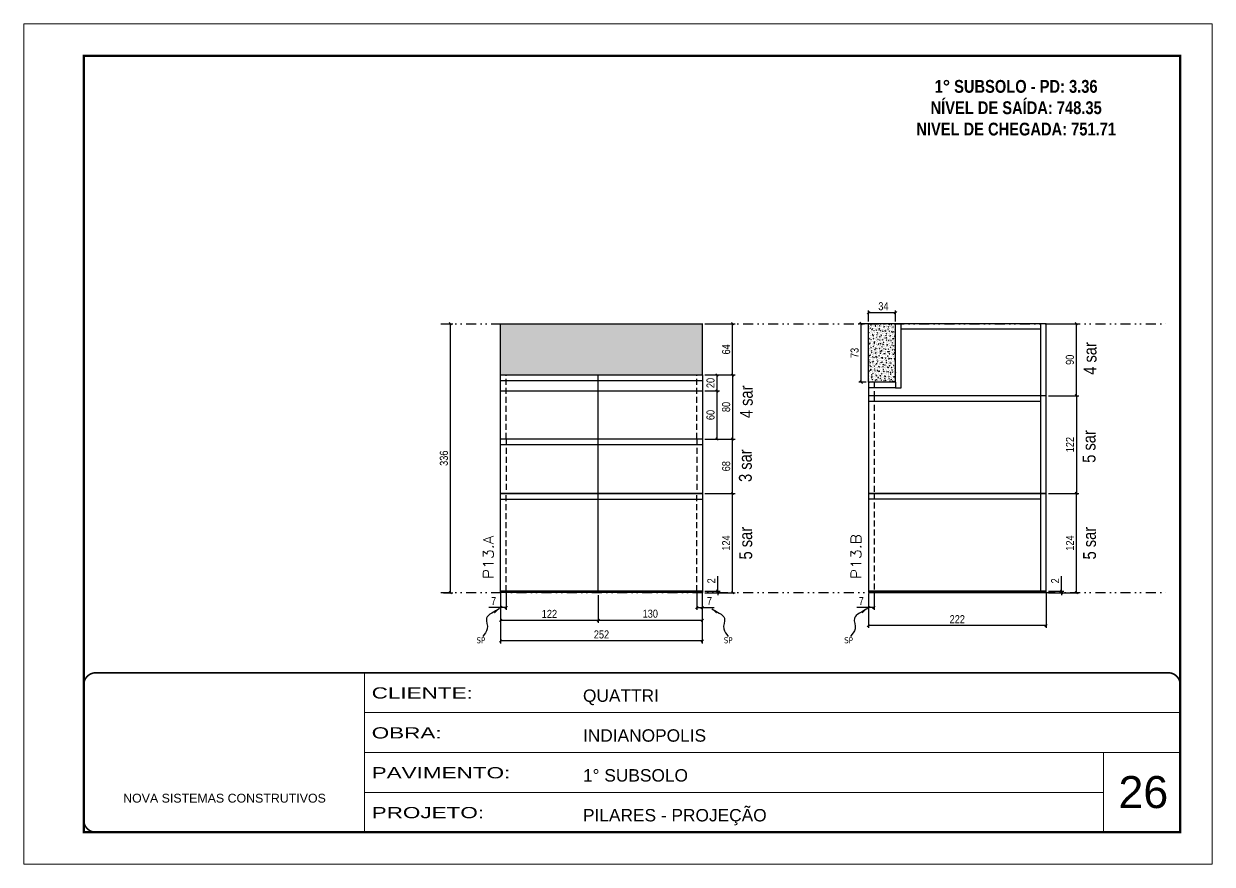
# Model space of a CAD drawing. Header units: millimetres. Extents: x 1945 to 8225, y 304 to 15137.
# Drawn here: x 3543 to 5028, y 7196 to 8246 of the extents above; entities that cross this region are included whole.
import ezdxf

# ---------------------------------------------------------------- set-up
doc = ezdxf.new("R2010")
doc.units = ezdxf.units.MM
for name, pattern in [('CONTINUO', [0]), ('DASHED', [0.75, 0.5, -0.25]), ('DIVIDE2', [0.625, 0.25, -0.125, 0, -0.125, 0, -0.125]), ('HIDDEN', [0.375, 0.25, -0.125])]:
    doc.linetypes.add(name, pattern=pattern)
for name, color, linetype, lineweight in [('CARIMBO', 255, 'Continuous', 9), ('Folhas', 255, 'Continuous', 9), ('SARRAFO DE PRESSAO', 251, 'DASHED', 9), ('Texto Seção', 7, 'Continuous', 15)]:
    doc.layers.add(name, color=color, linetype=linetype, lineweight=lineweight)
for name, color, linetype in [('COTA', 241, 'Continuous'), ('NOMENCLATURA', 7, 'Continuous'), ('Nível', 160, 'Continuous'), ('Painéis', 200, 'Continuous'), ('SARR_2.2x7', 40, 'Continuous'), ('texto', 7, 'Continuous')]:
    doc.layers.add(name, color=color, linetype=linetype)
doc.styles.add('ARIAL', font='arial.ttf')
doc.styles.add('ARIAL_NARROW', font='ARIALN.TTF', dxfattribs={"height": 0.2})
doc.styles.add('COTA TECNICA', font='techl___.ttf', dxfattribs={"height": 10})
doc.styles.add('COTA TECNICA-50', font='techl___.ttf', dxfattribs={"height": 10})
doc.styles.add('REGUA-120', font='ROMANS.shx', dxfattribs={"height": 15})
doc.styles.add('ROMANC', font='techb___.ttf', dxfattribs={"height": 2.5})
doc.styles.get("Standard").update_dxf_attribs({"font": 'arial.ttf'})
doc.styles.add('Tecnologia', font='')
doc.styles.get('Tecnologia').set_extended_font_data('Forgotten Futurist')
doc.dimstyles.new('COTA PAINEL-50', dxfattribs={"dimtxt": 10, "dimasz": 3, "dimexe": 3, "dimexo": 3, "dimgap": 3, "dimtad": 1, "dimdec": 1, "dimzin": 12, "dimdsep": 46, "dimtxsty": 'COTA TECNICA-50', "dimblk1": 'OBLIQUE', "dimblk2": 'OBLIQUE', "dimsah": 1, "dimcen": 0.9, "dimclrd": 4, "dimclre": 4, "dimclrt": 240, "dimadec": 1, "dimazin": 3, "dimtfac": 1, "dimtdec": 1, "dimtmove": 0, "dimatfit": 3, "dimfxl": 1, "dimtolj": 1, "dimtzin": 12, "dimarcsym": 0})
doc.dimstyles.new('PAINEL', dxfattribs={"dimtxt": 10, "dimasz": 3, "dimexe": 3, "dimexo": 3, "dimgap": 3, "dimtad": 1, "dimdec": 1, "dimzin": 12, "dimdsep": 46, "dimtxsty": 'COTA TECNICA', "dimblk1": 'OBLIQUE', "dimblk2": 'OBLIQUE', "dimsah": 1, "dimcen": 0.9, "dimclrd": 4, "dimclre": 4, "dimclrt": 240, "dimadec": 1, "dimazin": 3, "dimtfac": 1, "dimtdec": 1, "dimtmove": 0, "dimatfit": 3, "dimfxl": 1, "dimtolj": 1, "dimtzin": 12, "dimarcsym": 0})
doc.dimstyles.get("Standard").update_dxf_attribs({"dimtxt": 0.18, "dimasz": 0.18, "dimexe": 0.18, "dimexo": 0.0625, "dimgap": 0.09, "dimtad": 0, "dimtih": 1, "dimtoh": 1, "dimdec": 4, "dimzin": 0, "dimdsep": 46, "dimtxsty": 'Standard', "dimcen": 0.09, "dimadec": 0, "dimazin": 0, "dimtfac": 1, "dimtdec": 4, "dimtofl": 0, "dimtmove": 0, "dimatfit": 3, "dimfxl": 1, "dimtolj": 1, "dimtzin": 0, "dimarcsym": 0})

# ---------------------------------------------------------------- blocks, each defined once
blk = doc.blocks.new('9999999999')
at = {"color": 30, "linetype": 'CONTINUO'}
for p, q in [((98564.6, 34230.2), (98564.6, 34429.4)), ((98564.6, 34379.6), (99584, 34379.6)), ((98564.6, 34329.8), (99488, 34329.8)), ((99584, 34329.8), (99488, 34329.8)), ((99488, 34329.8), (99488, 34230.2)), ((98564.6, 34280), (99488, 34280))]:
    blk.add_line(p, q, dxfattribs=at)
at = {"color": 30, "linetype": 'CONTINUO', "const_width": 2}
blk.add_lwpolyline([(99584, 34230.2), (99584, 34414.4, 0.414214), (99569, 34429.4), (98229, 34429.4, 0.414214), (98214, 34414.4), (98214, 34245.2, 0.414214), (98229, 34230.2), (99584, 34230.2)], format="xyb", dxfattribs=at)
at = {"layer": 'Folhas'}
blk.add_lwpolyline([(98139, 34190.2), (99624, 34190.2), (99624, 35240.2), (98139, 35240.2)], close=True, dxfattribs=at)
at = {"layer": 'Folhas', "color": 30, "const_width": 3}
blk.add_lwpolyline([(98214, 34230.2), (99584, 34230.2), (99584, 35200.2), (98214, 35200.2)], close=True, dxfattribs=at)
at = {"color": 7, "linetype": 'Continuous', "ltscale": 5, "style": 'ARIAL'}
for s, height, p in [('QUATTRI', 15.48, (98837.7, 34393.1)), ('INDIANOPOLIS', 15.483, (98837.7, 34343.3)), ('1° SUBSOLO', 15.48, (98837.7, 34293.5)), ('NOVA SISTEMAS CONSTRUTIVOS', 11.059, (98263.2, 34267.2)), ('PILARES - PROJEÇÃO', 15.483, (98837.7, 34243.7))]:
    blk.add_text(s, height=height, dxfattribs=at).set_placement(p)
at = {"layer": 'Folhas', "color": 7, "style": 'Tecnologia', "width": 1.5}
for s, p in [('CLIENTE:', (98573.7, 34397.2)), ('OBRA:', (98573.7, 34347.3)), ('PAVIMENTO:', (98573.7, 34297.5)), ('PROJETO:', (98573.7, 34247.7))]:
    blk.add_text(s, height=14, dxfattribs=at).set_placement(p)
blk = doc.blocks.new('_Oblique')
at = {"color": 0, "linetype": 'ByBlock', "lineweight": -2}
blk.add_line((-0.5, -0.5), (0.5, 0.5), dxfattribs=at)
blk = doc.blocks.new('*D1049')
at = {"layer": 'COTA', "color": 4, "lineweight": -2, "transparency": 16777216}
for p, q in [((4139.2, 7533.9), (4139.2, 7471.6)), ((4391.2, 7533.9), (4391.2, 7471.6)), ((4391.2, 7474.6), (4139.2, 7474.6))]:
    blk.add_line(p, q, dxfattribs=at)
at = {"layer": 'Defpoints', "color": 0, "transparency": 16777216}
for p in [(4139.2, 7536.9), (4391.2, 7536.9), (4139.2, 7474.6)]:
    blk.add_point(p, dxfattribs=at)
at = {"layer": 'COTA', "color": 4, "lineweight": -2, "transparency": 16777216, "xscale": 3, "yscale": 3, "zscale": 3, "rotation": 180}
blk.add_blockref('_Oblique', (4139.2, 7474.6), dxfattribs=at)
at = {"layer": 'COTA', "color": 4, "lineweight": -2, "transparency": 16777216, "xscale": 3, "yscale": 3, "zscale": 3}
blk.add_blockref('_Oblique', (4391.2, 7474.6), dxfattribs=at)
at = {"layer": 'COTA', "color": 240, "transparency": 16777216, "insert": (4265.2, 7482.7), "char_height": 10, "attachment_point": 5, "style": 'COTA TECNICA'}
blk.add_mtext('\\A1;252', dxfattribs=at)
blk = doc.blocks.new('*D1050')
at = {"layer": 'COTA', "color": 4, "lineweight": -2, "transparency": 16777216}
for p, q in [((4384.2, 7533.9), (4384.2, 7513.4)), ((4391.2, 7531.9), (4391.2, 7513.4)), ((4384.2, 7516.4), (4391.2, 7516.4)), ((4391.2, 7516.4), (4406, 7516.4))]:
    blk.add_line(p, q, dxfattribs=at)
at = {"layer": 'Defpoints', "color": 0, "transparency": 16777216}
for p in [(4384.2, 7536.9), (4391.2, 7534.9), (4391.2, 7516.4)]:
    blk.add_point(p, dxfattribs=at)
at = {"layer": 'COTA', "color": 4, "lineweight": -2, "transparency": 16777216, "xscale": 3, "yscale": 3, "zscale": 3, "rotation": 180}
blk.add_blockref('_Oblique', (4384.2, 7516.4), dxfattribs=at)
at = {"layer": 'COTA', "color": 4, "lineweight": -2, "transparency": 16777216, "xscale": 3, "yscale": 3, "zscale": 3}
blk.add_blockref('_Oblique', (4391.2, 7516.4), dxfattribs=at)
at = {"layer": 'COTA', "color": 240, "transparency": 16777216, "insert": (4400.1, 7524.5), "char_height": 10, "attachment_point": 5, "style": 'COTA TECNICA-50'}
blk.add_mtext('\\A1;7', dxfattribs=at)
blk = doc.blocks.new('*D1051')
at = {"layer": 'COTA', "color": 4, "lineweight": -2, "transparency": 16777216}
for p, q in [((4139.2, 7531.9), (4139.2, 7513.4)), ((4146.2, 7533.9), (4146.2, 7513.4)), ((4139.2, 7516.4), (4124.5, 7516.4)), ((4146.2, 7516.4), (4139.2, 7516.4))]:
    blk.add_line(p, q, dxfattribs=at)
at = {"layer": 'Defpoints', "color": 0, "transparency": 16777216}
for p in [(4139.2, 7534.9), (4146.2, 7536.9), (4139.2, 7516.4)]:
    blk.add_point(p, dxfattribs=at)
at = {"layer": 'COTA', "color": 4, "lineweight": -2, "transparency": 16777216, "xscale": 3, "yscale": 3, "zscale": 3, "rotation": 180}
blk.add_blockref('_Oblique', (4139.2, 7516.4), dxfattribs=at)
at = {"layer": 'COTA', "color": 4, "lineweight": -2, "transparency": 16777216, "xscale": 3, "yscale": 3, "zscale": 3}
blk.add_blockref('_Oblique', (4146.2, 7516.4), dxfattribs=at)
at = {"layer": 'COTA', "color": 240, "transparency": 16777216, "insert": (4130.4, 7524.5), "char_height": 10, "attachment_point": 5, "style": 'COTA TECNICA-50'}
blk.add_mtext('\\A1;7', dxfattribs=at)
blk = doc.blocks.new('*D1052')
at = {"layer": 'COTA', "color": 4, "lineweight": -2, "transparency": 16777216}
for p, q in [((4410.5, 7536.9), (4410.5, 7555.7)), ((4394.2, 7536.9), (4413.5, 7536.9)), ((4394.2, 7534.9), (4413.5, 7534.9)), ((4410.5, 7534.9), (4410.5, 7536.9)), ((4410.5, 7534.9), (4410.5, 7531.9))]:
    blk.add_line(p, q, dxfattribs=at)
at = {"layer": 'Defpoints', "color": 0, "transparency": 16777216}
for p in [(4391.2, 7536.9), (4391.2, 7534.9), (4410.5, 7534.9)]:
    blk.add_point(p, dxfattribs=at)
at = {"layer": 'COTA', "color": 4, "lineweight": -2, "transparency": 16777216, "xscale": 3, "yscale": 3, "zscale": 3}
for p, rotation in [((4410.5, 7536.9), 270), ((4410.5, 7534.9), 90)]:
    blk.add_blockref('_Oblique', p, dxfattribs=dict(at, rotation=rotation))
at = {"layer": 'COTA', "color": 240, "transparency": 16777216, "insert": (4402.5, 7549.7), "char_height": 10, "attachment_point": 5, "rotation": 90, "style": 'COTA TECNICA-50'}
blk.add_mtext('\\A1;2', dxfattribs=at)
blk = doc.blocks.new('*D1053')
at = {"layer": 'COTA', "color": 4, "lineweight": -2, "transparency": 16777216}
for p, q in [((4067.7, 7870.9), (4079.5, 7870.9)), ((4076.5, 7534.9), (4076.5, 7870.9)), ((4067.7, 7534.9), (4079.5, 7534.9))]:
    blk.add_line(p, q, dxfattribs=at)
at = {"layer": 'Defpoints', "color": 0, "transparency": 16777216}
for p in [(4064.7, 7870.9), (4076.5, 7870.9), (4064.7, 7534.9)]:
    blk.add_point(p, dxfattribs=at)
at = {"layer": 'COTA', "color": 4, "lineweight": -2, "transparency": 16777216, "xscale": 3, "yscale": 3, "zscale": 3}
for p, rotation in [((4076.5, 7870.9), 90), ((4076.5, 7534.9), 270)]:
    blk.add_blockref('_Oblique', p, dxfattribs=dict(at, rotation=rotation))
at = {"layer": 'COTA', "color": 240, "transparency": 16777216, "insert": (4068.3, 7702.9), "char_height": 10, "attachment_point": 5, "rotation": 90, "style": 'COTA TECNICA-50'}
blk.add_mtext('\\A1;336', dxfattribs=at)
blk = doc.blocks.new('*D1054')
at = {"layer": 'COTA', "color": 4, "lineweight": -2, "transparency": 16777216}
for p, q in [((4394.2, 7870.9), (4432.1, 7870.9)), ((4429.1, 7806.9), (4429.1, 7870.9)), ((4394.2, 7806.9), (4432.1, 7806.9))]:
    blk.add_line(p, q, dxfattribs=at)
at = {"layer": 'Defpoints', "color": 0, "transparency": 16777216}
for p in [(4391.2, 7870.9), (4429.1, 7870.9), (4391.2, 7806.9)]:
    blk.add_point(p, dxfattribs=at)
at = {"layer": 'COTA', "color": 4, "lineweight": -2, "transparency": 16777216, "xscale": 3, "yscale": 3, "zscale": 3}
for p, rotation in [((4429.1, 7870.9), 90), ((4429.1, 7806.9), 270)]:
    blk.add_blockref('_Oblique', p, dxfattribs=dict(at, rotation=rotation))
at = {"layer": 'COTA', "color": 240, "transparency": 16777216, "insert": (4421, 7838.9), "char_height": 10, "attachment_point": 5, "rotation": 90, "style": 'COTA TECNICA'}
blk.add_mtext('\\A1;64', dxfattribs=at)
blk = doc.blocks.new('*D1055')
at = {"layer": 'COTA', "color": 4, "lineweight": -2, "transparency": 16777216}
for p, q in [((4394.2, 7658.9), (4432.1, 7658.9)), ((4429.1, 7534.9), (4429.1, 7658.9)), ((4394.2, 7534.9), (4432.1, 7534.9))]:
    blk.add_line(p, q, dxfattribs=at)
at = {"layer": 'Defpoints', "color": 0, "transparency": 16777216}
for p in [(4391.2, 7658.9), (4429.1, 7658.9), (4391.2, 7534.9)]:
    blk.add_point(p, dxfattribs=at)
at = {"layer": 'COTA', "color": 4, "lineweight": -2, "transparency": 16777216, "xscale": 3, "yscale": 3, "zscale": 3}
for p, rotation in [((4429.1, 7658.9), 90), ((4429.1, 7534.9), 270)]:
    blk.add_blockref('_Oblique', p, dxfattribs=dict(at, rotation=rotation))
at = {"layer": 'COTA', "color": 240, "transparency": 16777216, "insert": (4421, 7596.9), "char_height": 10, "attachment_point": 5, "rotation": 90, "style": 'COTA TECNICA'}
blk.add_mtext('\\A1;124', dxfattribs=at)
blk = doc.blocks.new('*D1056')
at = {"layer": 'COTA', "color": 4, "lineweight": -2, "transparency": 16777216}
for p, q in [((4598.8, 7533.9), (4598.8, 7490.8)), ((4820.8, 7533.9), (4820.8, 7490.8)), ((4820.8, 7493.8), (4598.8, 7493.8))]:
    blk.add_line(p, q, dxfattribs=at)
at = {"layer": 'Defpoints', "color": 0, "transparency": 16777216}
for p in [(4598.8, 7536.9), (4820.8, 7536.9), (4598.8, 7493.8)]:
    blk.add_point(p, dxfattribs=at)
at = {"layer": 'COTA', "color": 4, "lineweight": -2, "transparency": 16777216, "xscale": 3, "yscale": 3, "zscale": 3, "rotation": 180}
blk.add_blockref('_Oblique', (4598.8, 7493.8), dxfattribs=at)
at = {"layer": 'COTA', "color": 4, "lineweight": -2, "transparency": 16777216, "xscale": 3, "yscale": 3, "zscale": 3}
blk.add_blockref('_Oblique', (4820.8, 7493.8), dxfattribs=at)
at = {"layer": 'COTA', "color": 240, "transparency": 16777216, "insert": (4709.8, 7501.8), "char_height": 10, "attachment_point": 5, "style": 'COTA TECNICA'}
blk.add_mtext('\\A1;222', dxfattribs=at)
blk = doc.blocks.new('*D1057')
at = {"layer": 'COTA', "color": 4, "lineweight": -2, "transparency": 16777216}
for p, q in [((4598.8, 7531.9), (4598.8, 7513.4)), ((4605.8, 7535.9), (4605.8, 7513.4)), ((4598.8, 7516.4), (4584.1, 7516.4)), ((4605.8, 7516.4), (4598.8, 7516.4))]:
    blk.add_line(p, q, dxfattribs=at)
at = {"layer": 'Defpoints', "color": 0, "transparency": 16777216}
for p in [(4598.8, 7534.9), (4605.8, 7538.9), (4598.8, 7516.4)]:
    blk.add_point(p, dxfattribs=at)
at = {"layer": 'COTA', "color": 4, "lineweight": -2, "transparency": 16777216, "xscale": 3, "yscale": 3, "zscale": 3, "rotation": 180}
blk.add_blockref('_Oblique', (4598.8, 7516.4), dxfattribs=at)
at = {"layer": 'COTA', "color": 4, "lineweight": -2, "transparency": 16777216, "xscale": 3, "yscale": 3, "zscale": 3}
blk.add_blockref('_Oblique', (4605.8, 7516.4), dxfattribs=at)
at = {"layer": 'COTA', "color": 240, "transparency": 16777216, "insert": (4589.9, 7524.5), "char_height": 10, "attachment_point": 5, "style": 'COTA TECNICA-50'}
blk.add_mtext('\\A1;7', dxfattribs=at)
blk = doc.blocks.new('*D1058')
at = {"layer": 'COTA', "color": 4, "lineweight": -2, "transparency": 16777216}
for p, q in [((4840.1, 7536.9), (4840.1, 7555.7)), ((4823.8, 7536.9), (4843.1, 7536.9)), ((4823.8, 7534.9), (4843.1, 7534.9)), ((4840.1, 7534.9), (4840.1, 7536.9)), ((4840.1, 7534.9), (4840.1, 7531.9))]:
    blk.add_line(p, q, dxfattribs=at)
at = {"layer": 'Defpoints', "color": 0, "transparency": 16777216}
for p in [(4820.8, 7536.9), (4820.8, 7534.9), (4840.1, 7534.9)]:
    blk.add_point(p, dxfattribs=at)
at = {"layer": 'COTA', "color": 4, "lineweight": -2, "transparency": 16777216, "xscale": 3, "yscale": 3, "zscale": 3}
for p, rotation in [((4840.1, 7536.9), 270), ((4840.1, 7534.9), 90)]:
    blk.add_blockref('_Oblique', p, dxfattribs=dict(at, rotation=rotation))
at = {"layer": 'COTA', "color": 240, "transparency": 16777216, "insert": (4832.1, 7549.7), "char_height": 10, "attachment_point": 5, "rotation": 90, "style": 'COTA TECNICA-50'}
blk.add_mtext('\\A1;2', dxfattribs=at)
blk = doc.blocks.new('*D1059')
at = {"layer": 'COTA', "color": 4, "lineweight": -2, "transparency": 16777216}
for p, q in [((4823.8, 7658.9), (4861.6, 7658.9)), ((4858.6, 7534.9), (4858.6, 7658.9)), ((4823.8, 7534.9), (4861.6, 7534.9))]:
    blk.add_line(p, q, dxfattribs=at)
at = {"layer": 'Defpoints', "color": 0, "transparency": 16777216}
for p in [(4820.8, 7658.9), (4858.6, 7658.9), (4820.8, 7534.9)]:
    blk.add_point(p, dxfattribs=at)
at = {"layer": 'COTA', "color": 4, "lineweight": -2, "transparency": 16777216, "xscale": 3, "yscale": 3, "zscale": 3}
for p, rotation in [((4858.6, 7658.9), 90), ((4858.6, 7534.9), 270)]:
    blk.add_blockref('_Oblique', p, dxfattribs=dict(at, rotation=rotation))
at = {"layer": 'COTA', "color": 240, "transparency": 16777216, "insert": (4850.6, 7596.9), "char_height": 10, "attachment_point": 5, "rotation": 90, "style": 'COTA TECNICA'}
blk.add_mtext('\\A1;124', dxfattribs=at)
blk = doc.blocks.new('*D1060')
at = {"layer": 'COTA', "color": 4, "lineweight": -2, "transparency": 16777216}
for p, q in [((4823.8, 7780.9), (4861.6, 7780.9)), ((4858.6, 7780.9), (4858.6, 7658.9)), ((4823.8, 7658.9), (4861.6, 7658.9))]:
    blk.add_line(p, q, dxfattribs=at)
at = {"layer": 'Defpoints', "color": 0, "transparency": 16777216}
for p in [(4820.8, 7780.9), (4820.8, 7658.9), (4858.6, 7658.9)]:
    blk.add_point(p, dxfattribs=at)
at = {"layer": 'COTA', "color": 4, "lineweight": -2, "transparency": 16777216, "xscale": 3, "yscale": 3, "zscale": 3}
for p, rotation in [((4858.6, 7780.9), 90), ((4858.6, 7658.9), 270)]:
    blk.add_blockref('_Oblique', p, dxfattribs=dict(at, rotation=rotation))
at = {"layer": 'COTA', "color": 240, "transparency": 16777216, "insert": (4850.6, 7719.9), "char_height": 10, "attachment_point": 5, "rotation": 90, "style": 'COTA TECNICA'}
blk.add_mtext('\\A1;122', dxfattribs=at)
blk = doc.blocks.new('*D1625')
at = {"layer": 'COTA', "color": 4, "lineweight": -2, "transparency": 16777216}
for p, q in [((4823.8, 7870.9), (4861.6, 7870.9)), ((4858.6, 7780.9), (4858.6, 7870.9)), ((4823.8, 7780.9), (4861.6, 7780.9))]:
    blk.add_line(p, q, dxfattribs=at)
at = {"layer": 'Defpoints', "color": 0, "transparency": 16777216}
for p in [(4820.8, 7870.9), (4858.6, 7870.9), (4820.8, 7780.9)]:
    blk.add_point(p, dxfattribs=at)
at = {"layer": 'COTA', "color": 4, "lineweight": -2, "transparency": 16777216, "xscale": 3, "yscale": 3, "zscale": 3}
for p, rotation in [((4858.6, 7870.9), 90), ((4858.6, 7780.9), 270)]:
    blk.add_blockref('_Oblique', p, dxfattribs=dict(at, rotation=rotation))
at = {"layer": 'COTA', "color": 240, "transparency": 16777216, "insert": (4850.5, 7825.9), "char_height": 10, "attachment_point": 5, "rotation": 90, "style": 'COTA TECNICA'}
blk.add_mtext('\\A1;90', dxfattribs=at)
blk = doc.blocks.new('*D1061')
at = {"layer": 'COTA', "color": 4, "lineweight": -2, "transparency": 16777216}
for p, q in [((4598.8, 7873.9), (4598.8, 7887.5)), ((4632.8, 7873.9), (4632.8, 7887.5)), ((4632.8, 7884.5), (4598.8, 7884.5))]:
    blk.add_line(p, q, dxfattribs=at)
at = {"layer": 'Defpoints', "color": 0, "transparency": 16777216}
for p in [(4598.8, 7884.5), (4598.8, 7870.9), (4632.8, 7870.9)]:
    blk.add_point(p, dxfattribs=at)
at = {"layer": 'COTA', "color": 4, "lineweight": -2, "transparency": 16777216, "xscale": 3, "yscale": 3, "zscale": 3, "rotation": 180}
blk.add_blockref('_Oblique', (4598.8, 7884.5), dxfattribs=at)
at = {"layer": 'COTA', "color": 4, "lineweight": -2, "transparency": 16777216, "xscale": 3, "yscale": 3, "zscale": 3}
blk.add_blockref('_Oblique', (4632.8, 7884.5), dxfattribs=at)
at = {"layer": 'COTA', "color": 240, "transparency": 16777216, "insert": (4617.5, 7892.7), "char_height": 10, "attachment_point": 5, "style": 'COTA TECNICA'}
blk.add_mtext('\\A1;34', dxfattribs=at)
blk = doc.blocks.new('*D1062')
at = {"layer": 'COTA', "color": 4, "lineweight": -2, "transparency": 16777216}
for p, q in [((4629.8, 7870.9), (4586.7, 7870.9)), ((4589.7, 7797.9), (4589.7, 7870.9)), ((4595.8, 7797.9), (4586.7, 7797.9))]:
    blk.add_line(p, q, dxfattribs=at)
at = {"layer": 'Defpoints', "color": 0, "transparency": 16777216}
for p in [(4589.7, 7870.9), (4632.8, 7870.9), (4598.8, 7797.9)]:
    blk.add_point(p, dxfattribs=at)
at = {"layer": 'COTA', "color": 4, "lineweight": -2, "transparency": 16777216, "xscale": 3, "yscale": 3, "zscale": 3}
for p, rotation in [((4589.7, 7870.9), 90), ((4589.7, 7797.9), 270)]:
    blk.add_blockref('_Oblique', p, dxfattribs=dict(at, rotation=rotation))
at = {"layer": 'COTA', "color": 240, "transparency": 16777216, "insert": (4581.5, 7834.4), "char_height": 10, "attachment_point": 5, "rotation": 90, "style": 'COTA TECNICA'}
blk.add_mtext('\\A1;73', dxfattribs=at)
blk = doc.blocks.new('*D1629')
at = {"layer": 'Defpoints', "color": 0, "transparency": 16777216}
for p in [(4139.2, 7534.9), (4261.2, 7534.9), (4261.2, 7500.4)]:
    blk.add_point(p, dxfattribs=at)
at = {"layer": 'Painéis', "color": 4, "lineweight": -2, "transparency": 16777216}
for p, q in [((4139.2, 7531.9), (4139.2, 7497.4)), ((4261.2, 7531.9), (4261.2, 7497.4)), ((4139.2, 7500.4), (4261.2, 7500.4))]:
    blk.add_line(p, q, dxfattribs=at)
at = {"layer": 'Painéis', "color": 4, "lineweight": -2, "transparency": 16777216, "xscale": 3, "yscale": 3, "zscale": 3, "rotation": 180}
blk.add_blockref('_Oblique', (4139.2, 7500.4), dxfattribs=at)
at = {"layer": 'Painéis', "color": 4, "lineweight": -2, "transparency": 16777216, "xscale": 3, "yscale": 3, "zscale": 3}
blk.add_blockref('_Oblique', (4261.2, 7500.4), dxfattribs=at)
at = {"layer": 'Painéis', "color": 240, "transparency": 16777216, "insert": (4200.2, 7508.4), "char_height": 10, "attachment_point": 5, "style": 'COTA TECNICA'}
blk.add_mtext('\\A1;122', dxfattribs=at)
blk = doc.blocks.new('*D1083')
at = {"layer": 'Defpoints', "color": 0, "transparency": 16777216}
for p in [(4261.2, 7534.9), (4391.2, 7534.9), (4391.2, 7500.4)]:
    blk.add_point(p, dxfattribs=at)
at = {"layer": 'Painéis', "color": 4, "lineweight": -2, "transparency": 16777216}
for p, q in [((4261.2, 7531.9), (4261.2, 7497.4)), ((4391.2, 7531.9), (4391.2, 7497.4)), ((4261.2, 7500.4), (4391.2, 7500.4))]:
    blk.add_line(p, q, dxfattribs=at)
at = {"layer": 'Painéis', "color": 4, "lineweight": -2, "transparency": 16777216, "xscale": 3, "yscale": 3, "zscale": 3, "rotation": 180}
blk.add_blockref('_Oblique', (4261.2, 7500.4), dxfattribs=at)
at = {"layer": 'Painéis', "color": 4, "lineweight": -2, "transparency": 16777216, "xscale": 3, "yscale": 3, "zscale": 3}
blk.add_blockref('_Oblique', (4391.2, 7500.4), dxfattribs=at)
at = {"layer": 'Painéis', "color": 240, "transparency": 16777216, "insert": (4326.2, 7508.6), "char_height": 10, "attachment_point": 5, "style": 'COTA TECNICA'}
blk.add_mtext('\\A1;130', dxfattribs=at)
blk = doc.blocks.new('*D798')
at = {"layer": 'COTA', "color": 4, "lineweight": -2, "transparency": 16777216}
for p, q in [((4394.2, 7806.9), (4412.6, 7806.9)), ((4409.6, 7786.9), (4409.6, 7806.9)), ((4394.2, 7786.9), (4412.6, 7786.9))]:
    blk.add_line(p, q, dxfattribs=at)
at = {"layer": 'Defpoints', "color": 0, "transparency": 16777216}
for p in [(4391.2, 7806.9), (4409.6, 7806.9), (4391.2, 7786.9)]:
    blk.add_point(p, dxfattribs=at)
at = {"layer": 'COTA', "color": 4, "lineweight": -2, "transparency": 16777216, "xscale": 3, "yscale": 3, "zscale": 3}
for p, rotation in [((4409.6, 7806.9), 90), ((4409.6, 7786.9), 270)]:
    blk.add_blockref('_Oblique', p, dxfattribs=dict(at, rotation=rotation))
at = {"layer": 'COTA', "color": 240, "transparency": 16777216, "insert": (4401.5, 7796.9), "char_height": 10, "attachment_point": 5, "rotation": 90, "style": 'COTA TECNICA'}
blk.add_mtext('\\A1;20', dxfattribs=at)
blk = doc.blocks.new('*D799')
at = {"layer": 'Defpoints', "color": 0, "transparency": 16777216}
for p in [(4391.2, 7726.9), (4429.1, 7726.9), (4391.2, 7658.9)]:
    blk.add_point(p, dxfattribs=at)
at = {"layer": 'Painéis', "color": 4, "lineweight": -2, "transparency": 16777216}
for p, q in [((4394.2, 7726.9), (4432.1, 7726.9)), ((4429.1, 7658.9), (4429.1, 7726.9)), ((4394.2, 7658.9), (4432.1, 7658.9))]:
    blk.add_line(p, q, dxfattribs=at)
at = {"layer": 'Painéis', "color": 4, "lineweight": -2, "transparency": 16777216, "xscale": 3, "yscale": 3, "zscale": 3}
for p, rotation in [((4429.1, 7726.9), 90), ((4429.1, 7658.9), 270)]:
    blk.add_blockref('_Oblique', p, dxfattribs=dict(at, rotation=rotation))
at = {"layer": 'Painéis', "color": 240, "transparency": 16777216, "insert": (4421, 7692.9), "char_height": 10, "attachment_point": 5, "rotation": 90, "style": 'COTA TECNICA'}
blk.add_mtext('\\A1;68', dxfattribs=at)
blk = doc.blocks.new('*D800')
at = {"layer": 'Defpoints', "color": 0, "transparency": 16777216}
for p in [(4391.2, 7786.9), (4409.6, 7786.9), (4391.2, 7726.9)]:
    blk.add_point(p, dxfattribs=at)
at = {"layer": 'Painéis', "color": 4, "lineweight": -2, "transparency": 16777216}
for p, q in [((4394.2, 7786.9), (4412.6, 7786.9)), ((4409.6, 7726.9), (4409.6, 7786.9)), ((4394.2, 7726.9), (4412.6, 7726.9))]:
    blk.add_line(p, q, dxfattribs=at)
at = {"layer": 'Painéis', "color": 4, "lineweight": -2, "transparency": 16777216, "xscale": 3, "yscale": 3, "zscale": 3}
for p, rotation in [((4409.6, 7786.9), 90), ((4409.6, 7726.9), 270)]:
    blk.add_blockref('_Oblique', p, dxfattribs=dict(at, rotation=rotation))
at = {"layer": 'Painéis', "color": 240, "transparency": 16777216, "insert": (4401.5, 7756.9), "char_height": 10, "attachment_point": 5, "rotation": 90, "style": 'COTA TECNICA'}
blk.add_mtext('\\A1;60', dxfattribs=at)
blk = doc.blocks.new('*D801')
at = {"layer": 'Defpoints', "color": 0, "transparency": 16777216}
for p in [(4391.2, 7806.9), (4391.2, 7726.9), (4429.1, 7726.9)]:
    blk.add_point(p, dxfattribs=at)
at = {"layer": 'Painéis', "color": 4, "lineweight": -2, "transparency": 16777216}
for p, q in [((4394.2, 7806.9), (4432.1, 7806.9)), ((4429.1, 7806.9), (4429.1, 7726.9)), ((4394.2, 7726.9), (4432.1, 7726.9))]:
    blk.add_line(p, q, dxfattribs=at)
at = {"layer": 'Painéis', "color": 4, "lineweight": -2, "transparency": 16777216, "xscale": 3, "yscale": 3, "zscale": 3}
for p, rotation in [((4429.1, 7806.9), 90), ((4429.1, 7726.9), 270)]:
    blk.add_blockref('_Oblique', p, dxfattribs=dict(at, rotation=rotation))
at = {"layer": 'Painéis', "color": 240, "transparency": 16777216, "insert": (4421, 7766.9), "char_height": 10, "attachment_point": 5, "rotation": 90, "style": 'COTA TECNICA'}
blk.add_mtext('\\A1;80', dxfattribs=at)

msp = doc.modelspace()

# ---------------------------------------------------------------- hatches: boundary and pattern name
at = {"layer": 'COTA', "linetype": 'ByBlock'}
h = msp.add_hatch(dxfattribs=at)
h.set_pattern_fill('AR-CONC', color=256, scale=0.03)
h.set_pattern_definition([(50, (-12492.5256, 2461.5064), (5.4655401, -0.4781726), [0.5715, -6.2865]), (355, (-12492.5256, 2461.5064), (-1.0573026, 5.7317054), [0.4572, -5.0292175]), (100.451445, (-12492.07, 2461.4665), (4.4082374, 5.2535326), [0.4857003, -5.3427073]), (46.1842, (-12492.5256, 2463.0304), (8.1323712, -1.2612698), [0.85725, -9.42975]), (96.63556, (-12491.848, 2462.925), (7.122124, 7.4227837), [0.7285507, -8.0140682]), (351.18415, (-12492.526, 2463.03), (7.122124, 7.4227837), [0.685799, -7.543792]), (21, (-12491.7636, 2462.6494), (4.5484317, -3.067956), [0.5715, -6.2865]), (326, (-12491.7636, 2462.6494), (1.8540609, 5.525639), [0.4572, -5.0292]), (71.451445, (-12491.3846, 2462.3937), (6.4024926, 2.457683), [0.4857003, -5.3426981]), (37.5, (-12492.5256, 2461.5064), (0.0926581, 2.53665117), [0, -4.96824, 0, -5.1054, 0, -5.04825]), (7.5, (-12492.5256, 2461.5064), (2.00458988, 3.00541724), [0, -2.91084, 0, -4.85394, 0, -1.92405]), (327.5, (-12494.225, 2461.5064), (4.06771786, -0.17186232), [0, -1.905, 0, -5.9436, 0, -7.8867]), (317.5, (-12494.987, 2461.5064), (4.44387544, 0.7627947), [0, -2.4765, 0, -3.94716, 0, -5.6007])])
h.paths.add_polyline_path([(4139.24, 7806.94), (4139.24, 7870.94), (4391.24, 7870.94), (4391.24, 7806.94)])
h = msp.add_hatch(dxfattribs=at)
h.set_pattern_fill('AR-CONC', color=256, scale=0.03)
h.set_pattern_definition([(50, (-12032.966, 2461.5064), (5.4655401, -0.4781726), [0.5715, -6.2865]), (355, (-12032.966, 2461.5064), (-1.0573026, 5.7317054), [0.4572, -5.0292175]), (100.451445, (-12032.5106, 2461.4665), (4.4082374, 5.2535326), [0.4857003, -5.3427073]), (46.1842, (-12032.966, 2463.0304), (8.1323712, -1.2612698), [0.85725, -9.42975]), (96.63556, (-12032.2884, 2462.925), (7.122124, 7.4227837), [0.7285507, -8.0140682]), (351.18415, (-12032.966, 2463.03), (7.122124, 7.4227837), [0.685799, -7.543792]), (21, (-12032.204, 2462.6494), (4.5484317, -3.067956), [0.5715, -6.2865]), (326, (-12032.204, 2462.6494), (1.8540609, 5.525639), [0.4572, -5.0292]), (71.451445, (-12031.825, 2462.3937), (6.4024926, 2.457683), [0.4857003, -5.3426981]), (37.5, (-12032.9661, 2461.5064), (0.0926581, 2.53665117), [0, -4.96824, 0, -5.1054, 0, -5.04825]), (7.5, (-12032.966, 2461.5064), (2.00458988, 3.00541724), [0, -2.91084, 0, -4.85394, 0, -1.92405]), (327.5, (-12034.6654, 2461.5064), (4.06771786, -0.17186232), [0, -1.905, 0, -5.9436, 0, -7.8867]), (317.5, (-12035.4274, 2461.5064), (4.44387544, 0.7627947), [0, -2.4765, 0, -3.94716, 0, -5.6007])])
h.paths.add_polyline_path([(4632.8, 7797.94), (4632.8, 7870.94), (4598.8, 7870.94), (4598.8, 7797.94)])

# ---------------------------------------------------------------- linework, layer by layer
for p, q in [((4139.24, 7806.94), (4139.24, 7870.94)), ((4139.24, 7870.94), (4391.24, 7870.94)), ((4391.24, 7806.94), (4391.24, 7870.94)), ((4632.8, 7870.94), (4598.8, 7870.94)), ((4598.8, 7797.94), (4598.8, 7870.94))]:
    msp.add_line(p, q, dxfattribs=at)
at = {"layer": 'Nível', "color": 4, "linetype": 'DIVIDE2', "ltscale": 50}
for p, q in [((4064.65, 7870.94), (4974.86, 7870.94)), ((4064.65, 7534.94), (4974.86, 7534.94))]:
    msp.add_line(p, q, dxfattribs=at)
at = {"layer": 'Painéis'}
for p, q in [((4820.8, 7870.94), (4632.8, 7870.94)), ((4632.8, 7797.94), (4632.8, 7870.94)), ((4820.8, 7658.94), (4820.8, 7870.94)), ((4139.24, 7658.94), (4139.24, 7806.94)), ((4139.24, 7806.94), (4391.24, 7806.94)), ((4261.24, 7658.94), (4261.24, 7806.94)), ((4391.24, 7806.94), (4391.24, 7658.94)), ((4598.8, 7797.94), (4598.8, 7658.94)), ((4632.8, 7797.94), (4598.8, 7797.94)), ((4139.24, 7786.94), (4391.24, 7786.94)), ((4820.8, 7780.94), (4598.8, 7780.94)), ((4139.24, 7726.94), (4391.24, 7726.94)), ((4139.24, 7534.94), (4139.24, 7658.94)), ((4391.24, 7658.94), (4139.24, 7658.94)), ((4139.24, 7658.94), (4391.24, 7658.94)), ((4261.24, 7534.94), (4261.24, 7658.94)), ((4391.24, 7658.94), (4391.24, 7534.94)), ((4598.8, 7658.94), (4598.8, 7534.94)), ((4598.8, 7658.94), (4820.8, 7658.94)), ((4820.8, 7658.94), (4598.8, 7658.94)), ((4820.8, 7534.94), (4820.8, 7658.94)), ((4391.24, 7536.94), (4139.24, 7536.94)), ((4598.8, 7536.94), (4820.8, 7536.94))]:
    msp.add_line(p, q, dxfattribs=at)
for points in [[(4139.24, 7536.94), (4391.24, 7536.94), (4391.24, 7534.94), (4139.24, 7534.94)], [(4820.8, 7536.94), (4598.8, 7536.94), (4598.8, 7534.94), (4820.8, 7534.94)]]:
    msp.add_lwpolyline(points, close=True, dxfattribs=at)
at = {"layer": 'SARR_2.2x7'}
for p, q in [((4639.8, 7790.94), (4639.8, 7870.94)), ((4813.8, 7870.94), (4813.8, 7780.94)), ((4813.8, 7863.94), (4639.8, 7863.94)), ((4139.24, 7799.94), (4391.24, 7799.94)), ((4632.8, 7797.94), (4632.8, 7790.94)), ((4632.8, 7790.94), (4598.8, 7790.94)), ((4632.8, 7790.94), (4639.8, 7790.94)), ((4813.8, 7773.94), (4598.8, 7773.94)), ((4813.8, 7780.94), (4813.8, 7658.94)), ((4139.24, 7719.94), (4391.24, 7719.94)), ((4139.24, 7651.94), (4391.24, 7651.94)), ((4813.8, 7651.94), (4598.8, 7651.94)), ((4813.8, 7658.94), (4813.8, 7536.94))]:
    msp.add_line(p, q, dxfattribs=at)
at = {"layer": 'SARR_2.2x7', "linetype": 'HIDDEN', "ltscale": 30}
for p, q in [((4146.24, 7726.94), (4146.24, 7806.94)), ((4384.24, 7726.94), (4384.24, 7806.94)), ((4605.8, 7797.94), (4605.8, 7780.94)), ((4605.8, 7780.94), (4605.8, 7658.94)), ((4146.24, 7726.94), (4146.24, 7658.94)), ((4384.24, 7726.94), (4384.24, 7658.94)), ((4146.24, 7536.94), (4146.24, 7658.94)), ((4384.24, 7536.94), (4384.24, 7658.94)), ((4605.8, 7658.94), (4605.8, 7536.94)), ((4146.24, 7536.94), (4146.24, 7536.94)), ((4384.24, 7536.94), (4384.24, 7536.94)), ((4605.8, 7538.94), (4605.8, 7538.94)), ((4813.8, 7538.94), (4813.8, 7538.94))]:
    msp.add_line(p, q, dxfattribs=at)

# ---------------------------------------------------------------- block references
at = {"layer": 'SARRAFO DE PRESSAO', "color": 6, "linetype": 'ByBlock'}
msp.add_blockref('9999999999', (-94595.62, -26994.55), dxfattribs=at)

# ---------------------------------------------------------------- texts
at = {"layer": 'CARIMBO', "style": 'ARIAL'}
msp.add_text('26', height=40, dxfattribs=at).set_placement((4911.22, 7265.8))
at = {"layer": 'NOMENCLATURA', "style": 'ARIAL_NARROW'}
for s, p in [('4 sar', (4883.73, 7807.12)), ('4 sar', (4454.17, 7752.93)), ('5 sar', (4882.54, 7697.18)), ('3 sar', (4452.98, 7673.23)), ('5 sar', (4453.48, 7576.39)), ('5 sar', (4883.04, 7576.39))]:
    msp.add_text(s, height=16, rotation=90, dxfattribs=at).set_placement(p)
at = {"layer": 'NOMENCLATURA', "color": 2, "insert": (4783.35, 8175.45), "char_height": 16, "attachment_point": 2, "style": 'ROMANC'}
msp.add_mtext_dynamic_manual_height_columns('1° SUBSOLO - PD: 3.36\\PNÍVEL DE SAÍDA: 748.35\\PNIVEL DE CHEGADA: 751.71', width=449.0761, gutter_width=1, heights=[0], dxfattribs=at)
at = {"layer": 'texto', "color": 0, "char_height": 7.5, "attachment_point": 5}
for insert in [(4114.46, 7475.45), (4423.48, 7475.45), (4574.02, 7475.45)]:
    msp.add_mtext('{\\fTahoma|b0|i0|c0|p34;\\C4;SP}', dxfattribs=dict(at, insert=insert))
at = {"layer": 'Texto Seção', "style": 'REGUA-120', "width": 1.1}
for s, p in [('P13.A', (4130.29, 7551.77)), ('P13.B', (4589.85, 7551.77))]:
    msp.add_text(s, height=13, rotation=90, dxfattribs=at).set_placement(p)

# ---------------------------------------------------------------- dimensions: what is measured, and where the dimension line sits
at = {"layer": 'COTA'}
dim = msp.add_linear_dim(base=(4598.8, 7884.47), p1=(4632.8, 7870.94), p2=(4598.8, 7870.94), dimstyle='PAINEL', dxfattribs=at)
dim.commit()
dim.dimension.update_dxf_attribs({"geometry": '*D1061', "text_midpoint": (4617.55, 7884.47), "dimtype": 160})
for base, p1, p2, angle, dimstyle, picture, middle in [((4076.5, 7870.94), (4064.65, 7534.94), (4064.65, 7870.94), 90, 'COTA PAINEL-50', '*D1053', (4068.28, 7702.94)), ((4429.08, 7870.94), (4391.24, 7806.94), (4391.24, 7870.94), 90, 'PAINEL', '*D1054', (4420.98, 7838.94)), ((4589.68, 7870.94), (4598.8, 7797.94), (4632.8, 7870.94), 90, 'PAINEL', '*D1062', (4581.46, 7834.44)), ((4858.64, 7870.94), (4820.8, 7780.94), (4820.8, 7870.94), 90, 'PAINEL', '*D1625', (4850.51, 7825.94)), ((4858.64, 7658.94), (4820.8, 7780.94), (4820.8, 7658.94), 90, 'PAINEL', '*D1060', (4850.58, 7719.94)), ((4429.08, 7658.94), (4391.24, 7534.94), (4391.24, 7658.94), 90, 'PAINEL', '*D1055', (4421, 7596.94)), ((4858.64, 7658.94), (4820.8, 7534.94), (4820.8, 7658.94), 90, 'PAINEL', '*D1059', (4850.56, 7596.94)), ((4139.24, 7516.43), (4146.24, 7536.94), (4139.24, 7534.94), 180, 'COTA PAINEL-50', '*D1051', (4130.37, 7524.5)), ((4598.8, 7516.43), (4605.8, 7538.94), (4598.8, 7534.94), 180, 'COTA PAINEL-50', '*D1057', (4589.93, 7524.5))]:
    dim = msp.add_linear_dim(base=base, p1=p1, p2=p2, angle=angle, dimstyle=dimstyle, dxfattribs=at)
    dim.commit()
    dim.dimension.update_dxf_attribs({"geometry": picture, "text_midpoint": middle})
for base, p1, p2, dimstyle, picture, middle in [((4409.64, 7806.94), (4391.24, 7786.94), (4391.24, 7806.94), 'PAINEL', '*D798', (4409.64, 7796.94)), ((4410.5, 7534.94), (4391.24, 7536.94), (4391.24, 7534.94), 'COTA PAINEL-50', '*D1052', (4410.5, 7549.69)), ((4840.05, 7534.94), (4820.8, 7536.94), (4820.8, 7534.94), 'COTA PAINEL-50', '*D1058', (4840.05, 7549.69))]:
    dim = msp.add_linear_dim(base=base, p1=p1, p2=p2, angle=90, dimstyle=dimstyle, dxfattribs=at)
    dim.commit()
    dim.dimension.update_dxf_attribs({"geometry": picture, "text_midpoint": middle, "dimtype": 160})
for base, p1, p2, picture, middle in [((4139.24, 7474.56), (4391.24, 7536.94), (4139.24, 7536.94), '*D1049', (4265.24, 7482.67)), ((4598.8, 7493.76), (4820.8, 7536.94), (4598.8, 7536.94), '*D1056', (4709.8, 7501.76))]:
    dim = msp.add_linear_dim(base=base, p1=p1, p2=p2, angle=180, dimstyle='PAINEL', override={"dimarcsym": 2}, dxfattribs=at)
    dim.commit()
    dim.dimension.update_dxf_attribs({"geometry": picture, "text_midpoint": middle})
dim = msp.add_linear_dim(base=(4391.24, 7516.43), p1=(4384.24, 7536.94), p2=(4391.24, 7534.94), dimstyle='COTA PAINEL-50', dxfattribs=at)
dim.commit()
dim.dimension.update_dxf_attribs({"geometry": '*D1050', "text_midpoint": (4400.1, 7524.5)})
at = {"layer": 'Painéis'}
for base, p1, p2, picture, middle in [((4429.08, 7726.94), (4391.24, 7806.94), (4391.24, 7726.94), '*D801', (4420.95, 7766.94)), ((4409.64, 7786.94), (4391.24, 7726.94), (4391.24, 7786.94), '*D800', (4401.54, 7756.94)), ((4429.08, 7726.94), (4391.24, 7658.94), (4391.24, 7726.94), '*D799', (4420.95, 7692.94))]:
    dim = msp.add_linear_dim(base=base, p1=p1, p2=p2, angle=90, dimstyle='PAINEL', dxfattribs=at)
    dim.commit()
    dim.dimension.update_dxf_attribs({"geometry": picture, "text_midpoint": middle})
for base, p1, p2, picture, middle in [((4261.24, 7500.39), (4139.24, 7534.94), (4261.24, 7534.94), '*D1629', (4200.24, 7508.44)), ((4391.24, 7500.39), (4261.24, 7534.94), (4391.24, 7534.94), '*D1083', (4326.24, 7508.61))]:
    dim = msp.add_linear_dim(base=base, p1=p1, p2=p2, dimstyle='PAINEL', dxfattribs=at)
    dim.commit()
    dim.dimension.update_dxf_attribs({"geometry": picture, "text_midpoint": middle})

# ---------------------------------------------------------------- leaders
at = {"layer": 'COTA', "path_type": 1}
for points in [[(4137.41, 7514.76), (4121.62, 7502.93), (4122.55, 7489.92), (4117, 7480.14)], [(4403.07, 7514.76), (4418.85, 7502.93), (4417.93, 7489.92), (4423.48, 7480.14)], [(4596.97, 7514.76), (4581.18, 7502.93), (4582.11, 7489.92), (4576.55, 7480.14)]]:
    msp.add_leader(points, dimstyle='Standard', override={"dimasz": 8}, dxfattribs=at)

doc.saveas('drawing.dxf')
